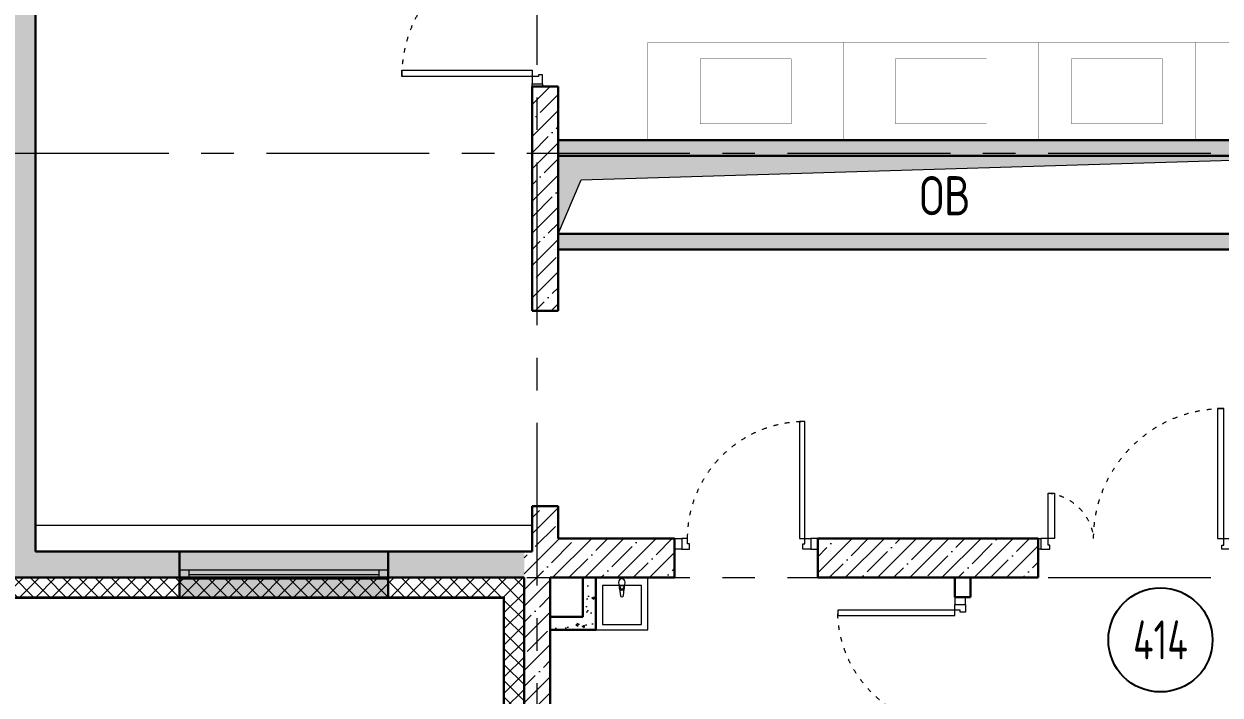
# Model space of a CAD drawing. Header units: millimetres. Extents: x -13407 to 93998, y -2611 to 109271.
# Drawn here: x 51575 to 60756, y 5348 to 10503 of the extents above; entities that cross this region are included whole.
import ezdxf
from ezdxf.enums import TextEntityAlignment as Align

# ---------------------------------------------------------------- set-up
doc = ezdxf.new("R2010")
doc.units = ezdxf.units.MM
doc.linetypes.add('ACAD_ISO03W100', pattern=[30, 12, -18])
doc.linetypes.add('CENTER', pattern=[2, 1.25, -0.25, 0.25, -0.25])
for name, color, linetype, lineweight in [('_ТХ_мебель передв', 250, 'Continuous', 13), ('АР_Двери', 5, 'Continuous', 18), ('АР_Маркер экспликации', 239, 'Continuous', 13), ('АР_Навесной фасад', 5, 'Continuous', 5), ('АР_Номер помещения', 1, 'Continuous', 25), ('АР_Окна БЛОК', 250, 'Continuous', 13), ('АР_Оси', 193, 'Continuous', 9), ('АР_Перегородки газоблок', 165, 'Continuous', 30), ('АР_Перегородки газоблок_Штрих', 165, 'Continuous', 5), ('АР_Подоконники', 163, 'Continuous', 9), ('АР_Помещения_площадь', 19, 'Continuous', 9), ('АР_Сущ Несущая стена', 202, 'Continuous', 30), ('АР_тонкая линия', 250, 'Continuous', 0), ('АР_Утеплитель', 250, 'Continuous', 9), ('АР_Штриховка монолит', 250, 'Continuous', 9), ('Сан.техника', 153, 'Continuous', 9), ('Спринклеры', 7, 'Continuous', 18), ('ТХ_мебель передв', 250, 'Continuous', 13)]:
    doc.layers.add(name, color=color, linetype=linetype, lineweight=lineweight)
doc.layers.add('АР_Отверстия', color=251, linetype='Continuous')
doc.layers.add('ТХ_оборуд_учебн', color=80, linetype='Continuous')
doc.styles.add('ICOCPEUR', font='isocpeur.ttf')
doc.styles.add('ISOCPEUR', font='isocpeur.ttf', dxfattribs={"width": 0.7})
doc.styles.get("Standard").update_dxf_attribs({"font": 'arial.ttf'})
pattern_1 = [(50, (-195010.61, -55205.68), (215.17805, -18.82564), [22.5, -247.5]), (355, (-195010.61, -55205.68), (-41.6254, 225.65764), [18, -198]), (100.45144, (-194992.68, -55207.25), (173.55265, 206.832), [19.12206, -210.34263]), (46.1842, (-195010.61, -55145.68), (320.1724, -49.65578), [33.75, -371.25]), (96.63564, (-194983.93, -55149.82), (280.3986, 292.23558), [28.6831, -315.51413]), (351.18416, (-195010.6, -55145.68), (280.3986, 292.2356), [27, -297]), (21, (-194980.61, -55160.68), (179.07212, -120.78567), [22.5, -247.5]), (326, (-194980.61, -55160.68), (72.9946, 217.54501), [18, -198]), (71.451445, (-194965.7, -55170.75), (252.06671, 96.75935), [19.12206, -210.34263]), (37.5, (-195010.615, -55205.68), (3.647957, 99.868156), [0, -195.6, 0, -201, 0, -198.75]), (7.5, (-195010.61, -55205.68), (78.92086, 118.323514), [0, -114.6, 0, -191.1, 0, -75.75]), (327.5, (-195077.515, -55205.68), (160.14673, -6.766462), [0, -75, 0, -234, 0, -310.5]), (317.5, (-195107.51, -55205.68), (174.95585, 30.031495), [0, -97.5, 0, -155.4, 0, -220.5])]

# ---------------------------------------------------------------- blocks, each defined once
blk = doc.blocks.new('Полуторная_на лестницу')
at = {"color": 253}
for points in [[(75, 80), (75, 1080), (124.9, 1080), (124.9, 80)], [(1375.1, 430), (1375.1, 80), (1425, 80), (1425, 430)]]:
    blk.add_lwpolyline(points, close=True, dxfattribs=at)
for points in [[(0, 0), (0, 80), (20, 80), (20, 0), (0, 0)], [(20, 80), (20, 0), (90, 0), (90, 30), (75, 30), (75, 80), (20, 80)], [(1480, 80), (1480, 0), (1410, 0), (1410, 30), (1425, 30), (1425, 80), (1480, 80)], [(1500, 0), (1500, 80), (1480, 80), (1480, 0), (1500, 0)]]:
    blk.add_lwpolyline(points, dxfattribs=at)
at = {"color": 253, "linetype": 'ACAD_ISO03W100', "ltscale": 3}
for centre, radius, start, end in [((75, 80), 1000, 0, 90), ((1465.4, 39.6), 392.5, 95.90754, 174.09246)]:
    blk.add_arc(centre, radius, start, end, dxfattribs=at)
blk = doc.blocks.new('*U116')
h = blk.add_hatch(color=253)
h.dxf.hatch_style = 1
h.paths.add_polyline_path([(-1600, -140), (0, -140), (0, 220), (-1600, 220)])
at = {"color": 253, "lineweight": 30}
for p, q in [((-1600, -140), (-1600, 220)), ((0, -140), (0, 220))]:
    blk.add_line(p, q, dxfattribs=at)
at = {"color": 253}
for p, q in [((0, 220), (-1600, 220)), ((-1600, 70), (0, 70)), ((-1600, 0), (0, 0)), ((-1530, 0), (-1530, 70)), ((-1530, 35), (-70, 35)), ((-70, 0), (-70, 70)), ((-1600, -140), (0, -140)), ((-1600, -140), (-1600, -140)), ((-1600, -140), (-1600, -140)), ((0, -140), (0, -140)), ((0, -140), (0, -140))]:
    blk.add_line(p, q, dxfattribs=at)
blk = doc.blocks.new('*U111')
at = {"color": 253}
for points in [[(-55, -80), (-55, 0), (-115, 0), (-115, -40), (-100, -40), (-100, -80), (-55, -80)], [(0, 0), (0, -80), (-55, -80), (-55, 0), (0, 0)], [(-1100, 0), (-1100, -80), (-1045, -80), (-1045, 0), (-1100, 0)], [(-1045, -80), (-1045, 0), (-985, 0), (-985, -40), (-1000, -40), (-1000, -80), (-1045, -80)]]:
    blk.add_lwpolyline(points, dxfattribs=at)
blk.add_lwpolyline([(-100, -80), (-100, -980), (-140, -980), (-140, -80)], close=True, dxfattribs=at)
at = {"color": 253, "linetype": 'ACAD_ISO03W100', "ltscale": 3}
blk.add_arc((-100, -80), 900, 180, 270, dxfattribs=at)
blk = doc.blocks.new('*U112')
at = {"color": 253}
for points in [[(-55, -80), (-55, 0), (-115, 0), (-115, -40), (-100, -40), (-100, -80), (-55, -80)], [(0, 0), (0, -80), (-55, -80), (-55, 0), (0, 0)], [(-1100, 0), (-1100, -80), (-1045, -80), (-1045, 0), (-1100, 0)], [(-1045, -80), (-1045, 0), (-985, 0), (-985, -40), (-1000, -40), (-1000, -80), (-1045, -80)]]:
    blk.add_lwpolyline(points, dxfattribs=at)
blk.add_lwpolyline([(-100, -80), (-100, -980), (-140, -980), (-140, -80)], close=True, dxfattribs=at)
at = {"color": 253, "linetype": 'ACAD_ISO03W100', "ltscale": 3}
blk.add_arc((-100, -80), 900, 180, 270, dxfattribs=at)
blk = doc.blocks.new('*U240')
at = {"layer": 'АР_Номер помещения', "color": 253}
blk.add_circle((-21046.9, 2606.2), 400, dxfattribs=at)
at = {"layer": 'АР_Номер помещения', "color": 253, "style": 'ISOCPEUR', "width": 0.7}
blk.add_attdef('НОМЕР_ПОМЕЩЕНИЯ', text='', height=300, dxfattribs=at).set_placement((-21046.9, 2606.2), align=Align.MIDDLE_CENTER)
at = {"layer": 'АР_Помещения_площадь', "color": 253, "lineweight": 30, "width": 0.7, "flags": 104}
blk.add_attdef('ИМЯ_ПОМЕЩЕНИЯ', text='', height=100, dxfattribs=at).set_placement((157.6, 1217.1), align=Align.MIDDLE_CENTER)
blk = doc.blocks.new('сан.техника')
at = {"layer": 'Сан.техника', "color": 253, "linetype": 'Continuous', "lineweight": 5}
for p, q in [((-26.6, 167.7), (-79.5, 161.1)), ((-26.6, 167.7), (-79.5, 161.1)), ((-79.5, 138.9), (-26.6, 132.3)), ((-79.5, 138.9), (-26.6, 132.3)), ((24.9, 175), (-17, 171)), ((24.9, 175), (-17, 171)), ((-17, 129), (24.9, 125)), ((-17, 129), (24.9, 125)), ((-14.9, 163.6), (0, 163.6)), ((-14.9, 163.6), (0, 163.6)), ((0, 136.4), (-14.9, 136.4)), ((0, 136.4), (-14.9, 136.4)), ((0, 163.6), (0, 136.4)), ((0, 163.6), (0, 136.4))]:
    blk.add_line(p, q, dxfattribs=at)
for points in [[(59, 350), (-341, 350), (-341, -50), (59, -50)], [(0, 300), (-300.1, 300), (-300.1, 0), (0, 0)], [(0, 300), (-300.1, 300), (-300.1, 0), (0, 0)]]:
    blk.add_lwpolyline(points, close=True, dxfattribs=at)
for centre, radius, start, end in [((-78.1, 150), 11.2, 97.13862, 262.86077), ((-78.1, 150), 11.2, 97.13862, 262.86077), ((-15.1, 150), 21.1, 122.77072, 237.22867), ((-15.1, 150), 21.1, 122.77072, 237.22867), ((-14.9, 150), 13.6, 89.99969, 269.99969), ((-14.9, 150), 13.6, 89.99969, 269.99969), ((-15.1, 150), 21.1, 95.1693, 122.77072), ((-15.1, 150), 21.1, 95.1693, 122.77072), ((-15.1, 150), 21.1, 237.22867, 264.83008), ((-15.1, 150), 21.1, 237.22867, 264.83008), ((24.9, 150), 25, 269.99969, 89.99969), ((24.9, 150), 25, 269.99969, 89.99969)]:
    blk.add_arc(centre, radius, start, end, dxfattribs=at)
blk = doc.blocks.new('У074')
at = {"layer": '_ТХ_мебель передв', "color": 253, "const_width": 2}
blk.add_lwpolyline([(271167, 70388.5), (272367, 70388.5), (272367, 69638.5), (271167, 69638.5)], close=True, dxfattribs=at)
blk = doc.blocks.new('У075')
at = {"layer": 'ТХ_мебель передв', "color": 253, "const_width": 2}
blk.add_lwpolyline([(269215, 69082), (269215, 68332), (267715, 68332), (267715, 69082)], close=True, dxfattribs=at)

msp = doc.modelspace()

# ---------------------------------------------------------------- hatches: boundary and pattern name
at = {"layer": 'АР_Перегородки газоблок_Штрих', "ltscale": 100}
h = msp.add_hatch(dxfattribs=at)
h.set_pattern_fill('AR-CONC', color=253, scale=30)
h.set_pattern_definition(pattern_1)
h.paths.add_polyline_path([(55674.6, 9610), (61865, 9610), (61865, 9490), (55675.4, 9490)])
h = msp.add_hatch(dxfattribs=at)
h.set_pattern_fill('AR-CONC', color=253, scale=30)
h.set_pattern_definition(pattern_1)
h.paths.add_polyline_path([(55674.6, 8890), (61865, 8890), (61865, 8770), (55590, 8770.8), (55675.4, 8770)])
h = msp.add_hatch(dxfattribs=at)
h.set_pattern_fill('AR-CONC', color=253, scale=30)
h.set_pattern_definition(pattern_1)
h.paths.add_polyline_path([(55965, 5850), (55965, 6250), (55865, 6250), (55865, 5950), (55615, 5950), (55615, 5850)])
at = {"layer": 'АР_Утеплитель', "ltscale": 100}
h = msp.add_hatch(dxfattribs=at)
h.set_pattern_fill('ANSI37', color=253, scale=700)
h.set_pattern_definition([(45, (-945096.63, 49153.53), (-61.871843, 61.871843), []), (135, (-945096.63, 49153.53), (-61.871843, -61.871843), [])])
h.paths.add_polyline_path([(68515, 9610), (62165, 9610), (62165, 27480), (51665, 27480), (51665, 31445), (16865, 31445), (16865, 27480), (11889.8, 27480), (11889.8, 27630), (16715, 27630), (16715, 31595), (51815, 31595), (51815, 27630), (62315, 27630), (62315, 9760), (68665, 9760), (68665, -250), (55265, -250), (55265, 6100), (47385, 6100), (47385, 11290), (39149.7, 11290), (39149.7, 11040), (38999.7, 11040), (38999.7, 11440), (47535, 11440), (47535, 6250), (55415, 6250), (55415, -100), (68515, -100)])
at = {"layer": 'АР_Штриховка монолит', "ltscale": 100}
h = msp.add_hatch(dxfattribs=at)
h.set_pattern_fill('ANSI35', color=253, scale=700)
h.set_pattern_definition([(45, (-951587.71, 109999.9), (-123.743687, 123.743687), []), (45, (-951463.97, 109999.9), (-123.743687, 123.743687), [218.75, -43.75, 0, -43.75])])
h.paths.add_polyline_path([(55415.1, 6450), (51665.1, 6450), (51665, 11935.7), (51365, 11935.7), (51365.1, 6450), (47735.1, 6450), (47735.1, 13236.3), (51365.1, 13236.3), (51365.1, 13065.7), (51665.1, 13065.7), (51665.1, 13396.3), (50944.9, 13396.3), (50944.9, 15790), (51665.1, 15790), (51665, 16702.5), (51365, 16702.5), (51365.1, 15990), (50384.9, 15990), (50384.9, 15790), (50784.9, 15790), (50784.9, 13396.3), (47735.1, 13396.3), (47735.1, 15790), (50384.9, 15790), (50384.9, 15990), (47735, 15990), (47735, 16777.5), (47535, 16777.5), (47535, 15990), (41738.4, 15990), (41738.4, 15790), (47535.1, 15790), (47535.1, 6250), (55415.1, 6250)])
h = msp.add_hatch(dxfattribs=at)
h.set_pattern_fill('ANSI35', color=253, scale=700)
h.set_pattern_definition([(45, (-958077.81, 103837.72), (-123.743687, 123.743687), []), (45, (-957954.07, 103837.72), (-123.743687, 123.743687), [218.75, -43.75, 0, -43.75])])
h.paths.add_polyline_path([(55675, 10022.8), (55475, 10022.8), (55475, 8299.7), (55675, 8299.7)])
h = msp.add_hatch(dxfattribs=at)
h.set_pattern_fill('ANSI35', color=253, scale=700)
h.set_pattern_definition([(45, (-951587.81, 109999.9), (-123.743687, 123.743687), []), (45, (-951464.07, 109999.9), (-123.743687, 123.743687), [218.75, -43.75, 0, -43.75])])
h.paths.add_polyline_path([(55475, 6450), (55415, 6450), (55415, 6250), (55415, 100), (55615, 100), (55615, 6250), (56569.3, 6250), (56569.3, 6550), (55675, 6550), (55675, 6799.7), (55475, 6799.7)])
h = msp.add_hatch(dxfattribs=at)
h.set_pattern_fill('ANSI35', color=253, scale=700)
h.set_pattern_definition([(45, (-218395.23, -55205.68), (-123.74369, 123.74369), []), (45, (-218271.49, -55205.68), (-123.74369, 123.74369), [218.75, -43.75, 0, -43.75])])
h.paths.add_polyline_path([(59360.7, 6550), (57669.3, 6550), (57669.3, 6250), (59360.7, 6250)])
at = {"layer": 'Спринклеры', "ltscale": 100}
h = msp.add_hatch(dxfattribs=at)
h.set_pattern_fill('ANSI31', color=253)
h.set_pattern_definition([(45, (-145885.61454, -55205.68246), (-0.08838834765, 0.08838834765), [])])
h.paths.add_polyline_path([(61950, 9490), (55675, 9490), (55675, 8890), (55853.2, 9305.8)])

# ---------------------------------------------------------------- linework, layer by layer
at = {"layer": 'АР_Навесной фасад', "color": 253, "ltscale": 100}
for p, q in [((55255, 6090), (47375, 6090)), ((55265, 6100), (47385, 6100)), ((55255, -260), (55255, 6090)), ((55265, -250), (55265, 6100))]:
    msp.add_line(p, q, dxfattribs=at)
at = {"layer": 'АР_Оси', "color": 253, "linetype": 'CENTER', "ltscale": 1000}
for p, q in [((55515, -1811.3), (55515, 32496.2)), ((-12563.8, 9510), (71033.4, 9510)), ((-12563.8, 6250), (71033.4, 6250))]:
    msp.add_line(p, q, dxfattribs=at)
at = {"layer": 'АР_Перегородки газоблок', "color": 253, "ltscale": 100}
for points in [[(61865, 9610), (55675, 9610)], [(61865, 9490), (55675, 9490)], [(55675, 8890), (61865, 8890)], [(55675, 8770), (61865, 8770)], [(58721.7, 6100), (58721.7, 6250)], [(58841.8, 6250), (58841.7, 6100)], [(58841.7, 6100), (58721.7, 6100)]]:
    msp.add_lwpolyline(points, dxfattribs=at)
msp.add_lwpolyline([(55965, 6250), (55965, 5850), (55615, 5850), (55615, 5950), (55865, 5950), (55865, 6250)], close=True, dxfattribs=at)
at = {"layer": 'АР_Подоконники', "color": 253, "ltscale": 100}
msp.add_line((55475, 6650), (51665, 6650), dxfattribs=at)
at = {"layer": 'АР_Сущ Несущая стена', "color": 253, "ltscale": 100}
for p, q in [((51665, 11935.7), (51665, 6450)), ((55475, 10022.8), (55475, 8299.7)), ((55675, 10022.8), (55475, 10022.8)), ((55675, 10022.8), (55675, 8299.7)), ((55675, 8299.7), (55475, 8299.7)), ((55475, 6799.7), (55475, 6450)), ((55675, 6799.7), (55475, 6799.7)), ((55675, 6799.7), (55675, 6550)), ((56569.3, 6550), (55675, 6550)), ((56569.3, 6250), (56569.3, 6550)), ((59360.7, 6550), (57669.3, 6550)), ((57669.3, 6250), (57669.3, 6550)), ((59360.7, 6550), (59360.7, 6250)), ((55475, 6450), (51665, 6450)), ((55415, 6250), (47535, 6250)), ((55415, 6250), (55415, -100)), ((56569.3, 6250), (55615, 6250)), ((55615, 6250), (55615, 100)), ((59360.7, 6250), (57669.3, 6250))]:
    msp.add_line(p, q, dxfattribs=at)
at = {"layer": 'АР_тонкая линия', "color": 253, "ltscale": 100}
msp.add_lwpolyline([(55675, 8890), (55853.2, 9305.8), (61950, 9490)], dxfattribs=at)
at = {"layer": 'ТХ_оборуд_учебн', "color": 253, "lineweight": 25, "ltscale": 100, "const_width": 2}
for points in [[(56764.9, 10234.9), (57464.9, 10234.9), (57464.9, 9734.9), (56764.9, 9734.9)], [(58264.9, 10234.9), (58964.9, 10234.9), (58964.9, 9734.9), (58264.9, 9734.9)], [(59615.1, 10234.9), (60315.1, 10234.9), (60315.1, 9734.9), (59615.1, 9734.9)]]:
    msp.add_lwpolyline(points, close=True, dxfattribs=at)

# ---------------------------------------------------------------- block references
at = {"layer": 'АР_Двери', "color": 253, "rotation": 90.00000000000001}
msp.add_blockref('Полуторная_на лестницу', (55555, 10022.8), dxfattribs=at)
at = {"layer": 'АР_Двери', "color": 253, "xscale": -1}
msp.add_blockref('Полуторная_на лестницу', (60860.7, 6470), dxfattribs=at)
for name, p, rotation in [('*U112', (57669.3, 6470), 180), ('*U111', (58801.7, 6100), 270)]:
    msp.add_blockref(name, p, dxfattribs=dict(at, rotation=rotation))
at = {"layer": 'АР_Маркер экспликации', "color": 253}
ref = msp.add_blockref('*U240', (81345.8, 3165.6), dxfattribs=at)
ref.add_attrib('НОМЕР_ПОМЕЩЕНИЯ', '414', dxfattribs={"layer": 'АР_Номер помещения', "color": 253, "height": 300, "style": 'ISOCPEUR', "width": 0.7}).set_placement((60298.9, 5771.8), align=Align.MIDDLE_CENTER)
at = {"layer": 'АР_Окна БЛОК', "color": 253, "xscale": -1, "rotation": 180}
msp.add_blockref('*U116', (54370, 6310), dxfattribs=at)
at = {"layer": 'Сан.техника', "color": 253, "rotation": 89.99999999999999}
msp.add_blockref('сан.техника', (56315, 6191), dxfattribs=at)
at = {"layer": 'ТХ_мебель передв', "color": 253}
for name, p in [('У075', (-211350, -58722)), ('У075', (-209850, -58722)), ('У074', (-211802, -60028.5)), ('У074', (-210602, -60028.5))]:
    msp.add_blockref(name, p, dxfattribs=at)

# ---------------------------------------------------------------- texts
at = {"layer": 'АР_Отверстия', "color": 253, "ltscale": 100, "insert": (58644.2, 9183.5), "char_height": 300, "attachment_point": 5, "line_spacing_factor": 0.7, "style": 'ICOCPEUR'}
msp.add_mtext('\\A1;{\\W0.8;ОВ}', dxfattribs=at)

doc.saveas('drawing.dxf')
